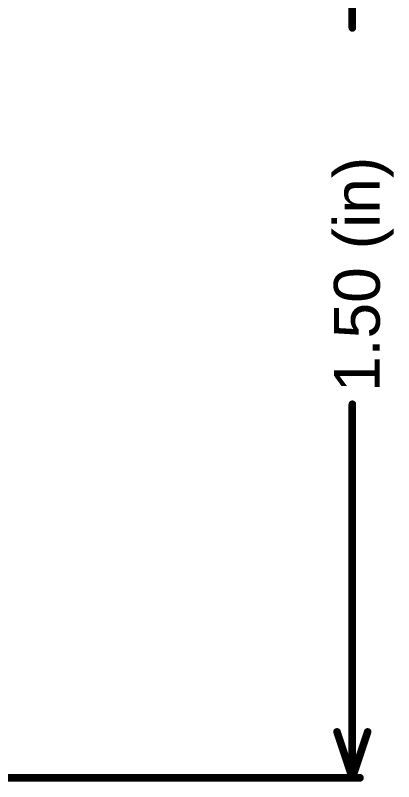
# Model space of a CAD drawing. Header units: millimetres. Extents: x -1.23 to 1.76, y -0.3 to 1.73.
# Drawn here: x 1.264 to 1.759, y -0.092 to 0.91 of the extents above; entities that cross this region are included whole.
import ezdxf

# ---------------------------------------------------------------- set-up
doc = ezdxf.new("R2010")
doc.units = ezdxf.units.MM
doc.header["$MEASUREMENT"] = 0
doc.layers.add('Mechanical1', color=6, linetype='Continuous')
doc.styles.add('Arial', font='', dxfattribs={"height": 0.2})
doc.styles.get('Arial').set_extended_font_data('Arial')

msp = doc.modelspace()

# ---------------------------------------------------------------- linework, layer by layer
at = {"layer": 'Mechanical1', "const_width": 0.01}
for points in [[(1.7046, 0.8933), (1.7046, 1.4134)], [(1.7046, -0.0866), (1.7046, 0.4015)], [(1.6846, -0.0266), (1.7046, -0.0866)], [(1.7046, -0.0866), (1.7246, -0.0266)], [(0.8298, -0.0866), (1.7146, -0.0866)]]:
    msp.add_lwpolyline(points, dxfattribs=at)
at = {"layer": 'Mechanical1', "const_width": 0.005}
for points in [[(1.7021, 0.8933, 1), (1.7071, 0.8933, 1)], [(1.7021, 0.4015, 1), (1.7071, 0.4015, 1)], [(1.6821, -0.0266, 1), (1.6871, -0.0266, 1)], [(1.7221, -0.0266, 1), (1.7271, -0.0266, 1)], [(1.7021, -0.0866, 1), (1.7071, -0.0866, 1)], [(1.7021, -0.0866, 1), (1.7071, -0.0866, 1)], [(1.7021, -0.0866, 1), (1.7071, -0.0866, 1)], [(1.7121, -0.0866, 1), (1.7171, -0.0866, 1)]]:
    msp.add_lwpolyline(points, format="xyb", close=True, dxfattribs=at)

# ---------------------------------------------------------------- texts
at = {"layer": 'Mechanical1', "style": 'Arial'}
msp.add_text('1.50 (in)', height=0.06, rotation=90, dxfattribs=at).set_placement((1.7405, 0.4175))

doc.saveas('drawing.dxf')
